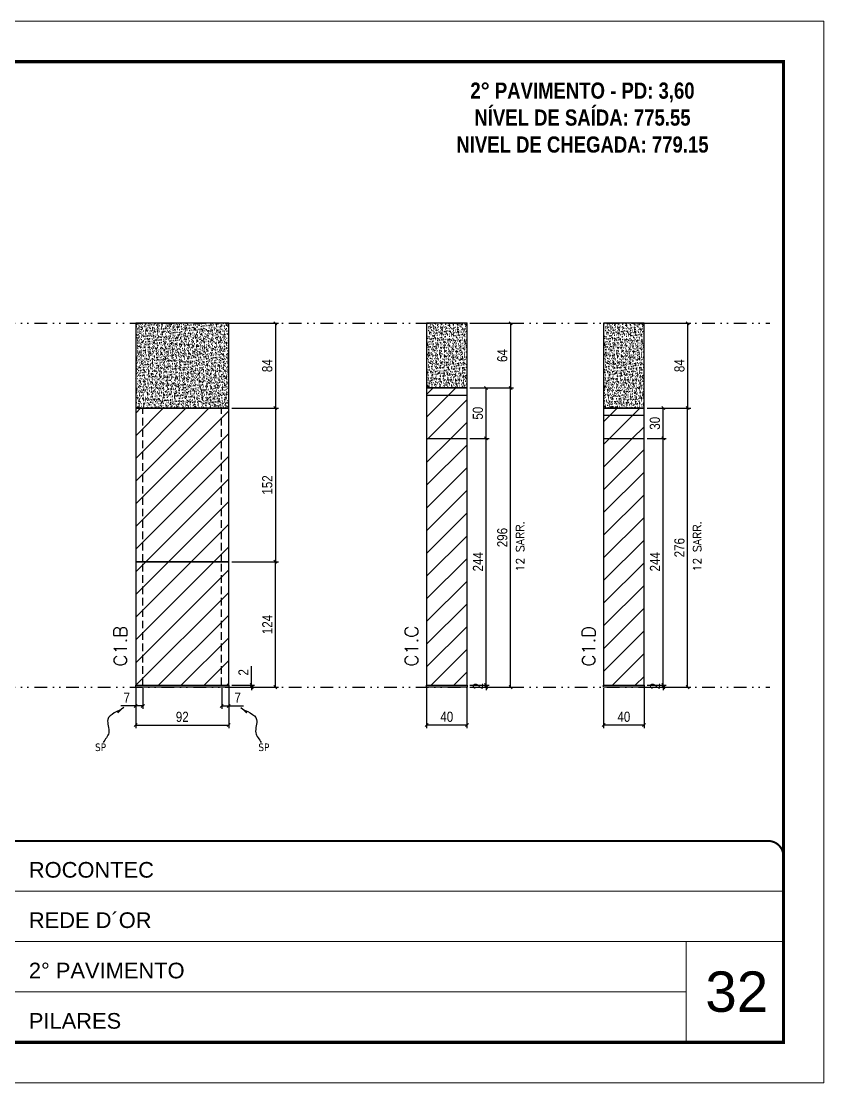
# Model space of a CAD drawing. Extents: x 2949 to 9203, y -16089 to 12527.
# Drawn here: x 8409 to 9203, y 3437 to 4487 of the extents above; entities that cross this region are included whole.
import ezdxf

# ---------------------------------------------------------------- set-up
doc = ezdxf.new("R2010")
doc.units = 0
for name, pattern in [('CONTINUO', [0]), ('DASHED', [0.75, 0.5, -0.25]), ('DIVIDE2', [0.625, 0.25, -0.125, 0, -0.125, 0, -0.125]), ('HIDDEN', [0.375, 0.25, -0.125])]:
    doc.linetypes.add(name, pattern=pattern)
for name, color, linetype, lineweight in [('CARIMBO', 255, 'Continuous', 9), ('Folhas', 255, 'Continuous', 9), ('Hachura', 251, 'Continuous', 9), ('SARRAFO DE PRESSAO', 251, 'DASHED', 9), ('Texto Seção', 7, 'Continuous', 15)]:
    doc.layers.add(name, color=color, linetype=linetype, lineweight=lineweight)
for name, color, linetype in [('COTA', 241, 'Continuous'), ('cotas', 4, 'Continuous'), ('NOMENCLATURA', 7, 'Continuous'), ('Nível', 160, 'Continuous'), ('Painéis', 200, 'Continuous'), ('SARR_2.2x7', 40, 'Continuous'), ('Sarrafo de Pressão', 42, 'HIDDEN'), ('texto', 7, 'Continuous')]:
    doc.layers.add(name, color=color, linetype=linetype)
doc.styles.add('ARIAL', font='arial.ttf')
doc.styles.add('COTA TECNICA', font='techl___.ttf', dxfattribs={"height": 10})
doc.styles.add('COTA TECNICA-50', font='techl___.ttf', dxfattribs={"height": 10})
doc.styles.add('REGUA-120', font='ROMANS.shx', dxfattribs={"height": 15})
doc.styles.add('ROMANC', font='techb___.ttf', dxfattribs={"height": 2.5})
doc.styles.add('ROMANS', font='romans.shx')
doc.styles.get("Standard").update_dxf_attribs({"font": 'arial.ttf'})
doc.dimstyles.new('COTA PAINEL-50', dxfattribs={"dimtxt": 10, "dimasz": 3, "dimexe": 3, "dimexo": 3, "dimgap": 3, "dimtad": 1, "dimdec": 1, "dimzin": 12, "dimdsep": 46, "dimtxsty": 'COTA TECNICA-50', "dimblk1": 'OBLIQUE', "dimblk2": 'OBLIQUE', "dimsah": 1, "dimcen": 0.9, "dimclrd": 4, "dimclre": 4, "dimclrt": 240, "dimadec": 1, "dimazin": 3, "dimtfac": 1, "dimtdec": 1, "dimtmove": 0, "dimatfit": 3, "dimfxl": 1, "dimtolj": 1, "dimtzin": 12, "dimarcsym": 0})
doc.dimstyles.new('PAINEL', dxfattribs={"dimtxt": 10, "dimasz": 3, "dimexe": 3, "dimexo": 3, "dimgap": 3, "dimtad": 1, "dimdec": 1, "dimzin": 12, "dimdsep": 46, "dimtxsty": 'COTA TECNICA', "dimblk1": 'OBLIQUE', "dimblk2": 'OBLIQUE', "dimsah": 1, "dimcen": 0.9, "dimclrd": 4, "dimclre": 4, "dimclrt": 240, "dimadec": 1, "dimazin": 3, "dimtfac": 1, "dimtdec": 1, "dimtmove": 0, "dimatfit": 3, "dimfxl": 1, "dimtolj": 1, "dimtzin": 12, "dimarcsym": 0})
doc.dimstyles.get("Standard").update_dxf_attribs({"dimtxt": 0.18, "dimasz": 0.18, "dimexe": 0.18, "dimexo": 0.0625, "dimgap": 0.09, "dimtad": 0, "dimtih": 1, "dimtoh": 1, "dimdec": 4, "dimzin": 0, "dimdsep": 46, "dimtxsty": 'Standard', "dimcen": 0.09, "dimadec": 0, "dimazin": 0, "dimtfac": 1, "dimtdec": 4, "dimtofl": 0, "dimtmove": 0, "dimatfit": 3, "dimfxl": 1, "dimtolj": 1, "dimtzin": 0, "dimarcsym": 0})

# ---------------------------------------------------------------- blocks, each defined once
blk = doc.blocks.new('9999999999')
at = {"color": 30, "linetype": 'CONTINUO'}
for p, q in [((98564.6, 34379.6), (99584, 34379.6)), ((98564.6, 34329.8), (99488, 34329.8)), ((99584, 34329.8), (99488, 34329.8)), ((99488, 34329.8), (99488, 34230.2)), ((98564.6, 34280), (99488, 34280))]:
    blk.add_line(p, q, dxfattribs=at)
at = {"color": 30, "linetype": 'CONTINUO', "const_width": 2}
blk.add_lwpolyline([(99584, 34230.2), (99584, 34414.4, 0.414214), (99569, 34429.4), (98229, 34429.4, 0.414214), (98214, 34414.4), (98214, 34245.2, 0.414214), (98229, 34230.2), (99584, 34230.2)], format="xyb", dxfattribs=at)
at = {"layer": 'Folhas'}
blk.add_lwpolyline([(98139, 34190.2), (99624, 34190.2), (99624, 35240.2), (98139, 35240.2)], close=True, dxfattribs=at)
at = {"layer": 'Folhas', "color": 30, "const_width": 3}
blk.add_lwpolyline([(98214, 34230.2), (99584, 34230.2), (99584, 35200.2), (98214, 35200.2)], close=True, dxfattribs=at)
at = {"color": 7, "linetype": 'Continuous', "ltscale": 5, "style": 'ARIAL'}
for s, height, p in [('ROCONTEC', 15.48, (98837.7, 34393.1)), ('REDE D´OR', 15.48, (98837.7, 34343.3)), ('2° PAVIMENTO', 15.483, (98837.7, 34293.5)), ('PILARES', 15.48, (98837.7, 34243.7))]:
    blk.add_text(s, height=height, dxfattribs=at).set_placement(p)
blk = doc.blocks.new('_Oblique')
at = {"color": 0, "linetype": 'ByBlock', "lineweight": -2}
blk.add_line((-0.5, -0.5), (0.5, 0.5), dxfattribs=at)
blk = doc.blocks.new('*D1102')
at = {"layer": 'COTA', "color": 4, "lineweight": -2, "transparency": 16777216}
for p, q in [((8522, 3827), (8522, 3787.5)), ((8614, 3827), (8614, 3787.5)), ((8522, 3790.5), (8614, 3790.5))]:
    blk.add_line(p, q, dxfattribs=at)
at = {"layer": 'Defpoints', "color": 0, "transparency": 16777216}
for p in [(8522, 3830), (8614, 3830), (8614, 3790.5)]:
    blk.add_point(p, dxfattribs=at)
at = {"layer": 'COTA', "color": 4, "lineweight": -2, "transparency": 16777216, "xscale": 3, "yscale": 3, "zscale": 3, "rotation": 180}
blk.add_blockref('_Oblique', (8522, 3790.5), dxfattribs=at)
at = {"layer": 'COTA', "color": 4, "lineweight": -2, "transparency": 16777216, "xscale": 3, "yscale": 3, "zscale": 3}
blk.add_blockref('_Oblique', (8614, 3790.5), dxfattribs=at)
at = {"layer": 'COTA', "color": 240, "transparency": 16777216, "insert": (8568, 3798.6), "char_height": 10, "attachment_point": 5, "style": 'COTA TECNICA'}
blk.add_mtext('\\A1;92', dxfattribs=at)
blk = doc.blocks.new('*D1103')
at = {"layer": 'COTA', "color": 4, "lineweight": -2, "transparency": 16777216}
for p, q in [((8617, 3952), (8663.2, 3952)), ((8660.2, 3828), (8660.2, 3952)), ((8617, 3828), (8663.2, 3828))]:
    blk.add_line(p, q, dxfattribs=at)
at = {"layer": 'Defpoints', "color": 0, "transparency": 16777216}
for p in [(8614, 3952), (8660.2, 3952), (8614, 3828)]:
    blk.add_point(p, dxfattribs=at)
at = {"layer": 'COTA', "color": 4, "lineweight": -2, "transparency": 16777216, "xscale": 3, "yscale": 3, "zscale": 3}
for p, rotation in [((8660.2, 3952), 90), ((8660.2, 3828), 270)]:
    blk.add_blockref('_Oblique', p, dxfattribs=dict(at, rotation=rotation))
at = {"layer": 'COTA', "color": 240, "transparency": 16777216, "insert": (8652.1, 3890), "char_height": 10, "attachment_point": 5, "rotation": 90, "style": 'COTA TECNICA-50'}
blk.add_mtext('\\A1;124', dxfattribs=at)
blk = doc.blocks.new('*D1104')
at = {"layer": 'COTA', "color": 4, "lineweight": -2, "transparency": 16777216}
for p, q in [((8636.5, 3830), (8636.5, 3848.8)), ((8617, 3830), (8639.5, 3830)), ((8617, 3828), (8639.5, 3828)), ((8636.5, 3828), (8636.5, 3830)), ((8636.5, 3828), (8636.5, 3825))]:
    blk.add_line(p, q, dxfattribs=at)
at = {"layer": 'Defpoints', "color": 0, "transparency": 16777216}
for p in [(8614, 3830), (8614, 3828), (8636.5, 3828)]:
    blk.add_point(p, dxfattribs=at)
at = {"layer": 'COTA', "color": 4, "lineweight": -2, "transparency": 16777216, "xscale": 3, "yscale": 3, "zscale": 3}
for p, rotation in [((8636.5, 3830), 270), ((8636.5, 3828), 90)]:
    blk.add_blockref('_Oblique', p, dxfattribs=dict(at, rotation=rotation))
at = {"layer": 'COTA', "color": 240, "transparency": 16777216, "insert": (8628.5, 3842.7), "char_height": 10, "attachment_point": 5, "rotation": 90, "style": 'COTA TECNICA-50'}
blk.add_mtext('\\A1;2', dxfattribs=at)
blk = doc.blocks.new('*D1105')
at = {"layer": 'COTA', "color": 4, "linetype": 'ByBlock', "lineweight": -2, "transparency": 16777216}
for p, q in [((8617, 4188), (8663.2, 4188)), ((8660.2, 4188), (8660.2, 4104)), ((8617, 4104), (8663.2, 4104))]:
    blk.add_line(p, q, dxfattribs=at)
at = {"layer": 'Defpoints', "color": 0, "linetype": 'ByBlock', "transparency": 16777216}
for p in [(8614, 4188), (8614, 4104), (8660.2, 4104)]:
    blk.add_point(p, dxfattribs=at)
at = {"layer": 'COTA', "color": 4, "linetype": 'ByBlock', "lineweight": -2, "transparency": 16777216, "xscale": 3, "yscale": 3, "zscale": 3}
for p, rotation in [((8660.2, 4188), 90), ((8660.2, 4104), 270)]:
    blk.add_blockref('_Oblique', p, dxfattribs=dict(at, rotation=rotation))
at = {"layer": 'COTA', "color": 240, "linetype": 'ByBlock', "transparency": 16777216, "insert": (8652.1, 4146), "char_height": 10, "attachment_point": 5, "rotation": 90, "style": 'COTA TECNICA'}
blk.add_mtext('\\A1;84', dxfattribs=at)
blk = doc.blocks.new('*D1117')
at = {"layer": 'COTA', "color": 4, "linetype": 'ByBlock', "lineweight": -2, "transparency": 16777216}
for p, q in [((8617, 4104), (8663.2, 4104)), ((8660.2, 4104), (8660.2, 3952)), ((8617, 3952), (8663.2, 3952))]:
    blk.add_line(p, q, dxfattribs=at)
at = {"layer": 'Defpoints', "color": 0, "linetype": 'ByBlock', "transparency": 16777216}
for p in [(8614, 4104), (8614, 3952), (8660.2, 3952)]:
    blk.add_point(p, dxfattribs=at)
at = {"layer": 'COTA', "color": 4, "linetype": 'ByBlock', "lineweight": -2, "transparency": 16777216, "xscale": 3, "yscale": 3, "zscale": 3}
for p, rotation in [((8660.2, 4104), 90), ((8660.2, 3952), 270)]:
    blk.add_blockref('_Oblique', p, dxfattribs=dict(at, rotation=rotation))
at = {"layer": 'COTA', "color": 240, "linetype": 'ByBlock', "transparency": 16777216, "insert": (8652.1, 4028), "char_height": 10, "attachment_point": 5, "rotation": 90, "style": 'COTA TECNICA'}
blk.add_mtext('\\A1;152', dxfattribs=at)
blk = doc.blocks.new('*D1106')
at = {"layer": 'COTA', "color": 4, "lineweight": -2, "transparency": 16777216}
for p, q in [((8809.6, 3827), (8809.6, 3787.6)), ((8849.6, 3827), (8849.6, 3787.6)), ((8809.6, 3790.6), (8849.6, 3790.6))]:
    blk.add_line(p, q, dxfattribs=at)
at = {"layer": 'Defpoints', "color": 0, "transparency": 16777216}
for p in [(8809.6, 3830), (8849.6, 3830), (8849.6, 3790.6)]:
    blk.add_point(p, dxfattribs=at)
at = {"layer": 'COTA', "color": 4, "lineweight": -2, "transparency": 16777216, "xscale": 3, "yscale": 3, "zscale": 3, "rotation": 180}
blk.add_blockref('_Oblique', (8809.6, 3790.6), dxfattribs=at)
at = {"layer": 'COTA', "color": 4, "lineweight": -2, "transparency": 16777216, "xscale": 3, "yscale": 3, "zscale": 3}
blk.add_blockref('_Oblique', (8849.6, 3790.6), dxfattribs=at)
at = {"layer": 'COTA', "color": 240, "transparency": 16777216, "insert": (8829.6, 3798.7), "char_height": 10, "attachment_point": 5, "style": 'COTA TECNICA'}
blk.add_mtext('\\A1;40', dxfattribs=at)
blk = doc.blocks.new('*D1107')
at = {"layer": 'COTA', "color": 4, "lineweight": -2, "transparency": 16777216}
for p, q in [((8852.6, 4124), (8895.7, 4124)), ((8892.7, 3828), (8892.7, 4124)), ((8852.6, 3828), (8895.7, 3828))]:
    blk.add_line(p, q, dxfattribs=at)
at = {"layer": 'Defpoints', "color": 0, "transparency": 16777216}
for p in [(8849.6, 4124), (8892.7, 4124), (8849.6, 3828)]:
    blk.add_point(p, dxfattribs=at)
at = {"layer": 'COTA', "color": 4, "lineweight": -2, "transparency": 16777216, "xscale": 3, "yscale": 3, "zscale": 3}
for p, rotation in [((8892.7, 4124), 90), ((8892.7, 3828), 270)]:
    blk.add_blockref('_Oblique', p, dxfattribs=dict(at, rotation=rotation))
at = {"layer": 'COTA', "color": 240, "transparency": 16777216, "insert": (8884.6, 3976), "char_height": 10, "attachment_point": 5, "rotation": 90, "style": 'COTA TECNICA'}
blk.add_mtext('\\A1;296', dxfattribs=at)
blk = doc.blocks.new('*D1108')
at = {"layer": 'COTA', "color": 4, "lineweight": -2, "transparency": 16777216}
for p, q in [((8868.5, 3830), (8868.5, 3833)), ((8852.6, 3830), (8871.5, 3830)), ((8852.6, 3828), (8871.5, 3828)), ((8868.5, 3828), (8868.5, 3830)), ((8868.5, 3828), (8868.5, 3825))]:
    blk.add_line(p, q, dxfattribs=at)
at = {"layer": 'Defpoints', "color": 0, "transparency": 16777216}
for p in [(8849.6, 3830), (8849.6, 3828), (8868.5, 3830)]:
    blk.add_point(p, dxfattribs=at)
at = {"layer": 'COTA', "color": 4, "lineweight": -2, "transparency": 16777216, "xscale": 3, "yscale": 3, "zscale": 3}
for p, rotation in [((8868.5, 3830), 270), ((8868.5, 3828), 90)]:
    blk.add_blockref('_Oblique', p, dxfattribs=dict(at, rotation=rotation))
at = {"layer": 'COTA', "color": 240, "transparency": 16777216, "insert": (8860.5, 3829), "char_height": 10, "attachment_point": 5, "rotation": 90, "style": 'COTA TECNICA-50'}
blk.add_mtext('\\A1;2', dxfattribs=at)
blk = doc.blocks.new('*D1118')
at = {"layer": 'COTA', "color": 4, "linetype": 'ByBlock', "lineweight": -2, "transparency": 16777216}
for p, q in [((8852.6, 4074), (8871.5, 4074)), ((8868.5, 3830), (8868.5, 4074)), ((8852.6, 3830), (8871.5, 3830))]:
    blk.add_line(p, q, dxfattribs=at)
at = {"layer": 'Defpoints', "color": 0, "linetype": 'ByBlock', "transparency": 16777216}
for p in [(8849.6, 4074), (8868.5, 4074), (8849.6, 3830)]:
    blk.add_point(p, dxfattribs=at)
at = {"layer": 'COTA', "color": 4, "linetype": 'ByBlock', "lineweight": -2, "transparency": 16777216, "xscale": 3, "yscale": 3, "zscale": 3}
for p, rotation in [((8868.5, 4074), 90), ((8868.5, 3830), 270)]:
    blk.add_blockref('_Oblique', p, dxfattribs=dict(at, rotation=rotation))
at = {"layer": 'COTA', "color": 240, "linetype": 'ByBlock', "transparency": 16777216, "insert": (8860.5, 3952), "char_height": 10, "attachment_point": 5, "rotation": 90, "style": 'COTA TECNICA'}
blk.add_mtext('\\A1;244', dxfattribs=at)
blk = doc.blocks.new('*D1119')
at = {"layer": 'COTA', "color": 4, "linetype": 'ByBlock', "lineweight": -2, "transparency": 16777216}
for p, q in [((8852.6, 4124), (8871.5, 4124)), ((8868.5, 4074), (8868.5, 4124)), ((8852.6, 4074), (8871.5, 4074))]:
    blk.add_line(p, q, dxfattribs=at)
at = {"layer": 'Defpoints', "color": 0, "linetype": 'ByBlock', "transparency": 16777216}
for p in [(8849.6, 4124), (8868.5, 4124), (8849.6, 4074)]:
    blk.add_point(p, dxfattribs=at)
at = {"layer": 'COTA', "color": 4, "linetype": 'ByBlock', "lineweight": -2, "transparency": 16777216, "xscale": 3, "yscale": 3, "zscale": 3}
for p, rotation in [((8868.5, 4124), 90), ((8868.5, 4074), 270)]:
    blk.add_blockref('_Oblique', p, dxfattribs=dict(at, rotation=rotation))
at = {"layer": 'COTA', "color": 240, "linetype": 'ByBlock', "transparency": 16777216, "insert": (8860.4, 4099), "char_height": 10, "attachment_point": 5, "rotation": 90, "style": 'COTA TECNICA'}
blk.add_mtext('\\A1;50', dxfattribs=at)
blk = doc.blocks.new('*D1109')
at = {"layer": 'COTA', "color": 4, "lineweight": -2, "transparency": 16777216}
for p, q in [((8984.8, 3827), (8984.8, 3787.6)), ((9024.8, 3827), (9024.8, 3787.6)), ((8984.8, 3790.6), (9024.8, 3790.6))]:
    blk.add_line(p, q, dxfattribs=at)
at = {"layer": 'Defpoints', "color": 0, "transparency": 16777216}
for p in [(8984.8, 3830), (9024.8, 3830), (9024.8, 3790.6)]:
    blk.add_point(p, dxfattribs=at)
at = {"layer": 'COTA', "color": 4, "lineweight": -2, "transparency": 16777216, "xscale": 3, "yscale": 3, "zscale": 3, "rotation": 180}
blk.add_blockref('_Oblique', (8984.8, 3790.6), dxfattribs=at)
at = {"layer": 'COTA', "color": 4, "lineweight": -2, "transparency": 16777216, "xscale": 3, "yscale": 3, "zscale": 3}
blk.add_blockref('_Oblique', (9024.8, 3790.6), dxfattribs=at)
at = {"layer": 'COTA', "color": 240, "transparency": 16777216, "insert": (9004.8, 3798.7), "char_height": 10, "attachment_point": 5, "style": 'COTA TECNICA'}
blk.add_mtext('\\A1;40', dxfattribs=at)
blk = doc.blocks.new('*D1110')
at = {"layer": 'COTA', "color": 4, "lineweight": -2, "transparency": 16777216}
for p, q in [((9027.8, 4104), (9070.9, 4104)), ((9067.9, 3828), (9067.9, 4104)), ((9027.8, 3828), (9070.9, 3828))]:
    blk.add_line(p, q, dxfattribs=at)
at = {"layer": 'Defpoints', "color": 0, "transparency": 16777216}
for p in [(9024.8, 4104), (9067.9, 4104), (9024.8, 3828)]:
    blk.add_point(p, dxfattribs=at)
at = {"layer": 'COTA', "color": 4, "lineweight": -2, "transparency": 16777216, "xscale": 3, "yscale": 3, "zscale": 3}
for p, rotation in [((9067.9, 4104), 90), ((9067.9, 3828), 270)]:
    blk.add_blockref('_Oblique', p, dxfattribs=dict(at, rotation=rotation))
at = {"layer": 'COTA', "color": 240, "transparency": 16777216, "insert": (9059.8, 3966), "char_height": 10, "attachment_point": 5, "rotation": 90, "style": 'COTA TECNICA'}
blk.add_mtext('\\A1;276', dxfattribs=at)
blk = doc.blocks.new('*D1111')
at = {"layer": 'COTA', "color": 4, "lineweight": -2, "transparency": 16777216}
for p, q in [((9043.7, 3830), (9043.7, 3833)), ((9027.8, 3830), (9046.7, 3830)), ((9027.8, 3828), (9046.7, 3828)), ((9043.7, 3828), (9043.7, 3830)), ((9043.7, 3828), (9043.7, 3825))]:
    blk.add_line(p, q, dxfattribs=at)
at = {"layer": 'Defpoints', "color": 0, "transparency": 16777216}
for p in [(9024.8, 3830), (9024.8, 3828), (9043.7, 3830)]:
    blk.add_point(p, dxfattribs=at)
at = {"layer": 'COTA', "color": 4, "lineweight": -2, "transparency": 16777216, "xscale": 3, "yscale": 3, "zscale": 3}
for p, rotation in [((9043.7, 3830), 270), ((9043.7, 3828), 90)]:
    blk.add_blockref('_Oblique', p, dxfattribs=dict(at, rotation=rotation))
at = {"layer": 'COTA', "color": 240, "transparency": 16777216, "insert": (9035.7, 3829), "char_height": 10, "attachment_point": 5, "rotation": 90, "style": 'COTA TECNICA-50'}
blk.add_mtext('\\A1;2', dxfattribs=at)
blk = doc.blocks.new('*D1120')
at = {"layer": 'COTA', "color": 4, "linetype": 'ByBlock', "lineweight": -2, "transparency": 16777216}
for p, q in [((9027.8, 4074), (9046.7, 4074)), ((9043.7, 3830), (9043.7, 4074)), ((9027.8, 3830), (9046.7, 3830))]:
    blk.add_line(p, q, dxfattribs=at)
at = {"layer": 'Defpoints', "color": 0, "linetype": 'ByBlock', "transparency": 16777216}
for p in [(9024.8, 4074), (9043.7, 4074), (9024.8, 3830)]:
    blk.add_point(p, dxfattribs=at)
at = {"layer": 'COTA', "color": 4, "linetype": 'ByBlock', "lineweight": -2, "transparency": 16777216, "xscale": 3, "yscale": 3, "zscale": 3}
for p, rotation in [((9043.7, 4074), 90), ((9043.7, 3830), 270)]:
    blk.add_blockref('_Oblique', p, dxfattribs=dict(at, rotation=rotation))
at = {"layer": 'COTA', "color": 240, "linetype": 'ByBlock', "transparency": 16777216, "insert": (9035.6, 3952), "char_height": 10, "attachment_point": 5, "rotation": 90, "style": 'COTA TECNICA'}
blk.add_mtext('\\A1;244', dxfattribs=at)
blk = doc.blocks.new('*D1121')
at = {"layer": 'COTA', "color": 4, "linetype": 'ByBlock', "lineweight": -2, "transparency": 16777216}
for p, q in [((9027.8, 4104), (9046.7, 4104)), ((9043.7, 4074), (9043.7, 4104)), ((9027.8, 4074), (9046.7, 4074))]:
    blk.add_line(p, q, dxfattribs=at)
at = {"layer": 'Defpoints', "color": 0, "linetype": 'ByBlock', "transparency": 16777216}
for p in [(9024.8, 4104), (9043.7, 4104), (9024.8, 4074)]:
    blk.add_point(p, dxfattribs=at)
at = {"layer": 'COTA', "color": 4, "linetype": 'ByBlock', "lineweight": -2, "transparency": 16777216, "xscale": 3, "yscale": 3, "zscale": 3}
for p, rotation in [((9043.7, 4104), 90), ((9043.7, 4074), 270)]:
    blk.add_blockref('_Oblique', p, dxfattribs=dict(at, rotation=rotation))
at = {"layer": 'COTA', "color": 240, "linetype": 'ByBlock', "transparency": 16777216, "insert": (9035.5, 4089), "char_height": 10, "attachment_point": 5, "rotation": 90, "style": 'COTA TECNICA'}
blk.add_mtext('\\A1;30', dxfattribs=at)
blk = doc.blocks.new('*D1122')
at = {"layer": 'cotas', "color": 4, "linetype": 'ByBlock', "lineweight": -2, "transparency": 16777216}
for p, q in [((8852.6, 4188), (8895.7, 4188)), ((8892.7, 4188), (8892.7, 4124)), ((8852.6, 4124), (8895.7, 4124))]:
    blk.add_line(p, q, dxfattribs=at)
at = {"layer": 'Defpoints', "color": 0, "linetype": 'ByBlock', "transparency": 16777216}
for p in [(8849.6, 4188), (8849.6, 4124), (8892.7, 4124)]:
    blk.add_point(p, dxfattribs=at)
at = {"layer": 'cotas', "color": 4, "linetype": 'ByBlock', "lineweight": -2, "transparency": 16777216, "xscale": 3, "yscale": 3, "zscale": 3}
for p, rotation in [((8892.7, 4188), 90), ((8892.7, 4124), 270)]:
    blk.add_blockref('_Oblique', p, dxfattribs=dict(at, rotation=rotation))
at = {"layer": 'cotas', "color": 240, "linetype": 'ByBlock', "transparency": 16777216, "insert": (8884.6, 4156), "char_height": 10, "attachment_point": 5, "rotation": 90, "style": 'COTA TECNICA'}
blk.add_mtext('\\A1;64', dxfattribs=at)
blk = doc.blocks.new('*D1123')
at = {"layer": 'cotas', "color": 4, "linetype": 'ByBlock', "lineweight": -2, "transparency": 16777216}
for p, q in [((9027.8, 4188), (9070.9, 4188)), ((9067.9, 4188), (9067.9, 4104)), ((9027.8, 4104), (9070.9, 4104))]:
    blk.add_line(p, q, dxfattribs=at)
at = {"layer": 'Defpoints', "color": 0, "linetype": 'ByBlock', "transparency": 16777216}
for p in [(9024.8, 4188), (9024.8, 4104), (9067.9, 4104)]:
    blk.add_point(p, dxfattribs=at)
at = {"layer": 'cotas', "color": 4, "linetype": 'ByBlock', "lineweight": -2, "transparency": 16777216, "xscale": 3, "yscale": 3, "zscale": 3}
for p, rotation in [((9067.9, 4188), 90), ((9067.9, 4104), 270)]:
    blk.add_blockref('_Oblique', p, dxfattribs=dict(at, rotation=rotation))
at = {"layer": 'cotas', "color": 240, "linetype": 'ByBlock', "transparency": 16777216, "insert": (9059.8, 4146), "char_height": 10, "attachment_point": 5, "rotation": 90, "style": 'COTA TECNICA'}
blk.add_mtext('\\A1;84', dxfattribs=at)
blk = doc.blocks.new('*D1114')
at = {"layer": 'COTA', "color": 4, "lineweight": -2, "transparency": 16777216}
for p, q in [((8522, 3825), (8522, 3806.5)), ((8529, 3827), (8529, 3806.5)), ((8522, 3809.5), (8507.2, 3809.5)), ((8529, 3809.5), (8522, 3809.5))]:
    blk.add_line(p, q, dxfattribs=at)
at = {"layer": 'Defpoints', "color": 0, "transparency": 16777216}
for p in [(8522, 3828), (8529, 3830), (8522, 3809.5)]:
    blk.add_point(p, dxfattribs=at)
at = {"layer": 'COTA', "color": 4, "lineweight": -2, "transparency": 16777216, "xscale": 3, "yscale": 3, "zscale": 3, "rotation": 180}
blk.add_blockref('_Oblique', (8522, 3809.5), dxfattribs=at)
at = {"layer": 'COTA', "color": 4, "lineweight": -2, "transparency": 16777216, "xscale": 3, "yscale": 3, "zscale": 3}
blk.add_blockref('_Oblique', (8529, 3809.5), dxfattribs=at)
at = {"layer": 'COTA', "color": 240, "transparency": 16777216, "insert": (8513.1, 3817.6), "char_height": 10, "attachment_point": 5, "style": 'COTA TECNICA-50'}
blk.add_mtext('\\A1;7', dxfattribs=at)
blk = doc.blocks.new('*D1115')
at = {"layer": 'COTA', "color": 4, "lineweight": -2, "transparency": 16777216}
for p, q in [((8607, 3827), (8607, 3806.5)), ((8614, 3825), (8614, 3806.5)), ((8607, 3809.5), (8614, 3809.5)), ((8614, 3809.5), (8628.7, 3809.5))]:
    blk.add_line(p, q, dxfattribs=at)
at = {"layer": 'Defpoints', "color": 0, "transparency": 16777216}
for p in [(8607, 3830), (8614, 3828), (8614, 3809.5)]:
    blk.add_point(p, dxfattribs=at)
at = {"layer": 'COTA', "color": 4, "lineweight": -2, "transparency": 16777216, "xscale": 3, "yscale": 3, "zscale": 3, "rotation": 180}
blk.add_blockref('_Oblique', (8607, 3809.5), dxfattribs=at)
at = {"layer": 'COTA', "color": 4, "lineweight": -2, "transparency": 16777216, "xscale": 3, "yscale": 3, "zscale": 3}
blk.add_blockref('_Oblique', (8614, 3809.5), dxfattribs=at)
at = {"layer": 'COTA', "color": 240, "transparency": 16777216, "insert": (8622.8, 3817.6), "char_height": 10, "attachment_point": 5, "style": 'COTA TECNICA-50'}
blk.add_mtext('\\A1;7', dxfattribs=at)

msp = doc.modelspace()

# ---------------------------------------------------------------- hatches: boundary and pattern name
at = {"layer": 'COTA', "linetype": 'ByBlock'}
h = msp.add_hatch(dxfattribs=at)
h.set_pattern_fill('AR-CONC', color=256, scale=0.03)
h.set_pattern_definition([(50, (-121316.9665, -21541.8954), (5.46554007, -0.47817257), [0.5715, -6.2865]), (355, (-121316.9665, -21541.8954), (-1.05730264, 5.73170536), [0.4572, -5.02921753]), (100.4514447, (-121316.511, -21541.935), (4.40823741, 5.25353256), [0.48570026, -5.34270734]), (46.1842, (-121316.9665, -21540.3714), (8.13237123, -1.26126984), [0.85725, -9.42975]), (96.6355576, (-121316.289, -21540.4765), (7.122124, 7.42278374), [0.7285507, -8.01406824]), (351.184151, (-121316.9665, -21540.371), (7.122124, 7.42278374), [0.685799, -7.54379196]), (21, (-121316.2045, -21540.7524), (4.54843174, -3.06795595), [0.5715, -6.2865]), (326, (-121316.2045, -21540.7524), (1.85406085, 5.52563898), [0.4572, -5.0292]), (71.451445, (-121315.8255, -21541.008), (6.40249258, 2.45768307), [0.48570026, -5.34269813]), (37.5, (-121316.9665, -21541.8954), (0.092658098, 2.536651166), [0, -4.96824, 0, -5.1054, 0, -5.04825]), (7.5, (-121316.9665, -21541.8954), (2.004589875, 3.005417245), [0, -2.91084, 0, -4.85394, 0, -1.92405]), (327.5, (-121318.6658, -21541.8954), (4.067717855, -0.17186232), [0, -1.905, 0, -5.9436, 0, -7.8867]), (317.5, (-121319.4278, -21541.8954), (4.44387544, 0.76279473), [0, -2.4765, 0, -3.94716, 0, -5.6007])])
h.paths.add_polyline_path([(8521.96, 4187.99), (8521.96, 4103.99), (8613.96, 4103.99), (8613.96, 4187.99)])
h = msp.add_hatch(dxfattribs=at)
h.set_pattern_fill('AR-CONC', color=256, scale=0.03)
h.set_pattern_definition([(50, (-121316.9665, -21564.8954), (5.46554007, -0.47817257), [0.5715, -6.2865]), (355, (-121316.9665, -21564.8954), (-1.05730264, 5.73170536), [0.4572, -5.02921753]), (100.4514447, (-121316.511, -21564.935), (4.40823741, 5.25353256), [0.48570026, -5.34270734]), (46.1842, (-121316.9665, -21563.3714), (8.13237123, -1.26126984), [0.85725, -9.42975]), (96.6355576, (-121316.289, -21563.4765), (7.122124, 7.42278374), [0.7285507, -8.01406824]), (351.184151, (-121316.9665, -21563.371), (7.122124, 7.42278374), [0.685799, -7.54379196]), (21, (-121316.2045, -21563.7524), (4.54843174, -3.06795595), [0.5715, -6.2865]), (326, (-121316.2045, -21563.7524), (1.85406085, 5.52563898), [0.4572, -5.0292]), (71.451445, (-121315.8255, -21564.008), (6.40249258, 2.45768307), [0.48570026, -5.34269813]), (37.5, (-121316.9665, -21564.8954), (0.092658098, 2.536651166), [0, -4.96824, 0, -5.1054, 0, -5.04825]), (7.5, (-121316.9665, -21564.8954), (2.004589875, 3.005417245), [0, -2.91084, 0, -4.85394, 0, -1.92405]), (327.5, (-121318.6658, -21564.8954), (4.067717855, -0.17186232), [0, -1.905, 0, -5.9436, 0, -7.8867]), (317.5, (-121319.4278, -21564.8954), (4.44387544, 0.76279473), [0, -2.4765, 0, -3.94716, 0, -5.6007])])
h.paths.add_polyline_path([(8849.64, 4187.99), (8809.64, 4187.99), (8809.64, 4123.99), (8849.64, 4123.99)])
h = msp.add_hatch(dxfattribs=at)
h.set_pattern_fill('AR-CONC', color=256, scale=0.03)
h.set_pattern_definition([(50, (-121141.794, -21564.8954), (5.46554007, -0.47817257), [0.5715, -6.2865]), (355, (-121141.794, -21564.8954), (-1.05730264, 5.73170536), [0.4572, -5.02921753]), (100.4514447, (-121141.3384, -21564.935), (4.40823741, 5.25353256), [0.48570026, -5.34270734]), (46.1842, (-121141.794, -21563.3714), (8.13237123, -1.26126984), [0.85725, -9.42975]), (96.6355576, (-121141.116, -21563.4765), (7.122124, 7.42278374), [0.7285507, -8.01406824]), (351.184151, (-121141.794, -21563.371), (7.122124, 7.42278374), [0.685799, -7.54379196]), (21, (-121141.032, -21563.7524), (4.54843174, -3.06795595), [0.5715, -6.2865]), (326, (-121141.032, -21563.7524), (1.85406085, 5.52563898), [0.4572, -5.0292]), (71.451445, (-121140.653, -21564.008), (6.40249258, 2.45768307), [0.48570026, -5.34269813]), (37.5, (-121141.7939, -21564.8954), (0.092658098, 2.536651166), [0, -4.96824, 0, -5.1054, 0, -5.04825]), (7.5, (-121141.7939, -21564.8954), (2.004589875, 3.005417245), [0, -2.91084, 0, -4.85394, 0, -1.92405]), (327.5, (-121143.4931, -21564.8954), (4.067717855, -0.17186232), [0, -1.905, 0, -5.9436, 0, -7.8867]), (317.5, (-121144.255, -21564.8954), (4.44387544, 0.76279473), [0, -2.4765, 0, -3.94716, 0, -5.6007])])
h.paths.add_polyline_path([(9024.81, 4187.99), (8984.81, 4187.99), (8984.81, 4103.99), (9024.81, 4103.99)])
at = {"layer": 'Hachura', "linetype": 'ByBlock'}
h = msp.add_hatch(dxfattribs=at)
h.set_pattern_fill('ANSI31', color=256, scale=5)
h.paths.add_polyline_path([(8849.64, 4123.99), (8809.64, 4123.99), (8809.64, 4073.99), (8849.64, 4073.99)])
h = msp.add_hatch(dxfattribs=at)
h.set_pattern_fill('ANSI31', color=256, scale=5)
h.paths.add_polyline_path([(8613.96, 4103.99), (8521.96, 4103.99), (8521.96, 3951.99), (8613.96, 3951.99)])
h = msp.add_hatch(dxfattribs=at)
h.set_pattern_fill('ANSI31', color=256, scale=5)
h.paths.add_polyline_path([(9024.81, 4103.99), (8984.81, 4103.99), (8984.81, 4073.99), (9024.81, 4073.99)])
h = msp.add_hatch(dxfattribs=at)
h.set_pattern_fill('ANSI31', color=256, scale=5)
h.paths.add_polyline_path([(8849.64, 4073.99), (8809.64, 4073.99), (8809.64, 3829.99), (8849.64, 3829.99)])
h = msp.add_hatch(dxfattribs=at)
h.set_pattern_fill('ANSI31', color=256, scale=5)
h.paths.add_polyline_path([(9024.81, 4073.99), (8984.81, 4073.99), (8984.81, 3829.99), (9024.81, 3829.99)])
h = msp.add_hatch(dxfattribs=at)
h.set_pattern_fill('ANSI31', color=256, scale=5)
h.paths.add_polyline_path([(8613.96, 3951.99), (8521.96, 3951.99), (8521.96, 3829.99), (8613.96, 3829.99)])

# ---------------------------------------------------------------- linework, layer by layer
at = {"layer": 'COTA', "linetype": 'ByBlock'}
for points in [[(8521.96, 4103.99), (8613.96, 4103.99), (8613.96, 4187.99), (8521.96, 4187.99)], [(8809.64, 4123.99), (8849.64, 4123.99), (8849.64, 4187.99), (8809.64, 4187.99)], [(8984.81, 4103.99), (9024.81, 4103.99), (9024.81, 4187.99), (8984.81, 4187.99)]]:
    msp.add_lwpolyline(points, close=True, dxfattribs=at)
at = {"layer": 'Nível', "color": 4, "linetype": 'DIVIDE2', "ltscale": 50}
for p, q in [((8138.69, 4187.99), (9149.03, 4187.99)), ((8138.69, 3827.99), (9149.03, 3827.99))]:
    msp.add_line(p, q, dxfattribs=at)
at = {"layer": 'Painéis'}
for p, q in [((8809.64, 4123.99), (8849.64, 4123.99)), ((8613.96, 4103.99), (8521.96, 4103.99)), ((8984.81, 4103.99), (9024.81, 4103.99)), ((8809.64, 4073.99), (8849.64, 4073.99)), ((8984.81, 4073.99), (9024.81, 4073.99))]:
    msp.add_line(p, q, dxfattribs=at)
for points in [[(8809.64, 3829.99), (8849.64, 3829.99), (8849.64, 4123.99), (8809.64, 4123.99)], [(8521.96, 3951.99), (8613.96, 3951.99), (8613.96, 4103.99), (8521.96, 4103.99)], [(8984.81, 3829.99), (9024.81, 3829.99), (9024.81, 4103.99), (8984.81, 4103.99)], [(8521.96, 3829.99), (8613.96, 3829.99), (8613.96, 3951.99), (8521.96, 3951.99)], [(8521.96, 3829.99), (8613.96, 3829.99), (8613.96, 3827.99), (8521.96, 3827.99)], [(8809.64, 3829.99), (8849.64, 3829.99), (8849.64, 3827.99), (8809.64, 3827.99)], [(8984.81, 3829.99), (9024.81, 3829.99), (9024.81, 3827.99), (8984.81, 3827.99)]]:
    msp.add_lwpolyline(points, close=True, dxfattribs=at)
at = {"layer": 'SARR_2.2x7'}
for p, q in [((8809.64, 4116.99), (8849.64, 4116.99)), ((8984.81, 4096.99), (9024.81, 4096.99))]:
    msp.add_line(p, q, dxfattribs=at)
at = {"layer": 'Sarrafo de Pressão', "ltscale": 30}
for p, q in [((8528.96, 3951.99), (8528.96, 4103.99)), ((8606.96, 3951.99), (8606.96, 4103.99)), ((8528.96, 3829.99), (8528.96, 3951.99)), ((8606.96, 3829.99), (8606.96, 3951.99))]:
    msp.add_line(p, q, dxfattribs=at)

# ---------------------------------------------------------------- block references
at = {"layer": 'SARRAFO DE PRESSAO', "color": 6, "linetype": 'ByBlock'}
msp.add_blockref('9999999999', (-90421.44, -30753.5), dxfattribs=at)

# ---------------------------------------------------------------- texts
at = {"layer": 'CARIMBO', "style": 'ARIAL'}
msp.add_text('32', height=40, dxfattribs=at).set_placement((9085.39, 3506.85))
at = {"layer": 'NOMENCLATURA', "color": 2, "insert": (8963.86, 4452.77), "char_height": 16, "attachment_point": 2, "style": 'ROMANC'}
msp.add_mtext_dynamic_manual_height_columns('\\P2° PAVIMENTO - PD: 3,60\\PNÍVEL DE SAÍDA: 775.55\\PNIVEL DE CHEGADA: 779.15', width=300.2766, gutter_width=1, heights=[0], dxfattribs=at)
at = {"layer": 'texto', "color": 0, "char_height": 7.5, "attachment_point": 5}
for insert in [(8487.18, 3768.5), (8648.74, 3768.5)]:
    msp.add_mtext('{\\fTahoma|b0|i0|c0|p34;\\C4;SP}', dxfattribs=dict(at, insert=insert))
at = {"layer": 'Texto Seção', "linetype": 'Continuous', "style": 'ROMANS'}
for p in [(8906.22, 3942.34), (9081.39, 3942.34)]:
    msp.add_text('12 SARR.', height=8, rotation=90, dxfattribs=at).set_placement(p)
at = {"layer": 'Texto Seção', "char_height": 13, "width": 285.3299, "attachment_point": 7, "rotation": 90, "style": 'REGUA-120'}
for s, insert in [('C1.B', (8513.29, 3848.46)), ('C1.C', (8801.3, 3848.46)), ('C1.D', (8976.48, 3848.46))]:
    msp.add_mtext(s, dxfattribs=dict(at, insert=insert))

# ---------------------------------------------------------------- dimensions: what is measured, and where the dimension line sits
at = {"layer": 'COTA', "linetype": 'ByBlock'}
dim = msp.add_linear_dim(base=(8660.2, 4103.99), p1=(8613.96, 4187.99), p2=(8613.96, 4103.99), angle=90, dimstyle='PAINEL', dxfattribs=at)
dim.commit()
dim.dimension.update_dxf_attribs({"geometry": '*D1105', "text_midpoint": (8660.2, 4145.99), "dimtype": 160})
at = {"layer": 'COTA'}
for base, p1, p2, picture, middle in [((8892.72, 4123.99), (8849.64, 3827.99), (8849.64, 4123.99), '*D1107', (8884.59, 3975.99)), ((9067.89, 4103.99), (9024.81, 3827.99), (9024.81, 4103.99), '*D1110', (9059.79, 3965.99))]:
    dim = msp.add_linear_dim(base=base, p1=p1, p2=p2, angle=90, dimstyle='PAINEL', override={"dimarcsym": 2}, dxfattribs=at)
    dim.commit()
    dim.dimension.update_dxf_attribs({"geometry": picture, "text_midpoint": middle})
at = {"layer": 'COTA', "linetype": 'ByBlock'}
for base, p1, p2, picture, middle in [((8868.54, 4123.99), (8849.64, 4073.99), (8849.64, 4123.99), '*D1119', (8860.43, 4098.99)), ((8660.2, 3951.99), (8613.96, 4103.99), (8613.96, 3951.99), '*D1117', (8652.09, 4027.99)), ((9043.72, 4103.99), (9024.81, 4073.99), (9024.81, 4103.99), '*D1121', (9035.5, 4088.99)), ((8868.54, 4073.99), (8849.64, 3829.99), (8849.64, 4073.99), '*D1118', (8860.47, 3951.99)), ((9043.72, 4073.99), (9024.81, 3829.99), (9024.81, 4073.99), '*D1120', (9035.64, 3951.99))]:
    dim = msp.add_linear_dim(base=base, p1=p1, p2=p2, angle=90, dimstyle='PAINEL', dxfattribs=at)
    dim.commit()
    dim.dimension.update_dxf_attribs({"geometry": picture, "text_midpoint": middle})
at = {"layer": 'COTA'}
for base, p1, p2, angle, picture, middle in [((8660.2, 3951.99), (8613.96, 3827.99), (8613.96, 3951.99), 90, '*D1103', (8652.13, 3889.99)), ((8521.96, 3809.48), (8528.96, 3829.99), (8521.96, 3827.99), 180, '*D1114', (8513.1, 3817.55))]:
    dim = msp.add_linear_dim(base=base, p1=p1, p2=p2, angle=angle, dimstyle='COTA PAINEL-50', dxfattribs=at)
    dim.commit()
    dim.dimension.update_dxf_attribs({"geometry": picture, "text_midpoint": middle})
for base, p1, p2, picture, middle in [((8636.49, 3827.99), (8613.96, 3829.99), (8613.96, 3827.99), '*D1104', (8636.49, 3842.74)), ((8868.54, 3829.99), (8849.64, 3827.99), (8849.64, 3829.99), '*D1108', (8868.54, 3828.99)), ((9043.72, 3829.99), (9024.81, 3827.99), (9024.81, 3829.99), '*D1111', (9043.72, 3828.99))]:
    dim = msp.add_linear_dim(base=base, p1=p1, p2=p2, angle=90, dimstyle='COTA PAINEL-50', dxfattribs=at)
    dim.commit()
    dim.dimension.update_dxf_attribs({"geometry": picture, "text_midpoint": middle, "dimtype": 160})
for base, p1, p2, picture, middle in [((8613.96, 3790.54), (8521.96, 3829.99), (8613.96, 3829.99), '*D1102', (8567.96, 3798.63)), ((8849.64, 3790.65), (8809.64, 3829.99), (8849.64, 3829.99), '*D1106', (8829.64, 3798.75)), ((9024.81, 3790.65), (8984.81, 3829.99), (9024.81, 3829.99), '*D1109', (9004.81, 3798.75))]:
    dim = msp.add_linear_dim(base=base, p1=p1, p2=p2, dimstyle='PAINEL', override={"dimarcsym": 2}, dxfattribs=at)
    dim.commit()
    dim.dimension.update_dxf_attribs({"geometry": picture, "text_midpoint": middle})
dim = msp.add_linear_dim(base=(8613.96, 3809.48), p1=(8606.96, 3829.99), p2=(8613.96, 3827.99), dimstyle='COTA PAINEL-50', dxfattribs=at)
dim.commit()
dim.dimension.update_dxf_attribs({"geometry": '*D1115', "text_midpoint": (8622.83, 3817.55)})
at = {"layer": 'cotas', "linetype": 'ByBlock'}
for base, p1, p2, picture, middle in [((8892.72, 4123.99), (8849.64, 4187.99), (8849.64, 4123.99), '*D1122', (8884.62, 4155.99)), ((9067.89, 4103.99), (9024.81, 4187.99), (9024.81, 4103.99), '*D1123', (9059.8, 4145.99))]:
    dim = msp.add_linear_dim(base=base, p1=p1, p2=p2, angle=90, dimstyle='PAINEL', dxfattribs=at)
    dim.commit()
    dim.dimension.update_dxf_attribs({"geometry": picture, "text_midpoint": middle})

# ---------------------------------------------------------------- leaders
at = {"layer": 'COTA', "path_type": 1}
for points in [[(8510.13, 3807.81), (8494.35, 3795.98), (8495.27, 3782.97), (8489.72, 3773.19)], [(8625.79, 3807.81), (8641.58, 3795.98), (8640.65, 3782.97), (8646.2, 3773.19)]]:
    msp.add_leader(points, dimstyle='Standard', override={"dimasz": 8}, dxfattribs=at)

doc.saveas('drawing.dxf')
